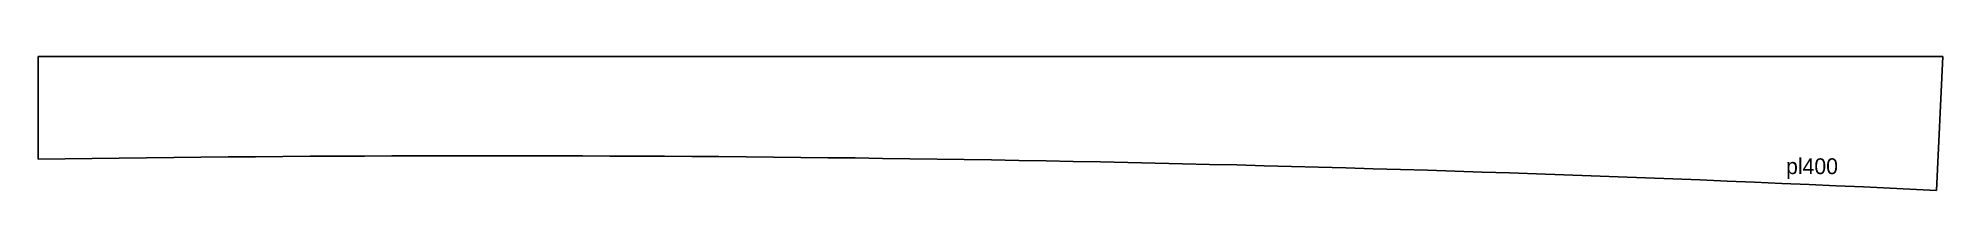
# Model space of a CAD drawing. Extents: x 0 to 120, y 0 to 8.
import ezdxf

# ---------------------------------------------------------------- set-up
doc = ezdxf.new("R2010")
doc.units = 0
doc.header["$MEASUREMENT"] = 0
doc.layers.add('BURN', color=1, linetype='CONTINUOUS')
doc.layers.add('SCRIBE', color=1, linetype='CONTINUOUS')

msp = doc.modelspace()

# ---------------------------------------------------------------- linework, layer by layer
at = {"layer": 'BURN'}
for p, q in [((120.14, 8.46), (0, 8.46)), ((0, 8.46), (0, 1.97)), ((119.74, 0), (120.14, 8.46)), ((0, 1.97), (5.11, 2.04)), ((115.13, 0.22), (119.74, 0))]:
    msp.add_line(p, q, dxfattribs=at)
msp.add_arc((28.53, -1901.94), 1904.13, 87.39322, 90.70463, dxfattribs=at)

# ---------------------------------------------------------------- texts
at = {"layer": 'SCRIBE'}
msp.add_text('pl400', height=1, dxfattribs=at).set_placement((110.25, 1.03))

doc.saveas('drawing.dxf')
